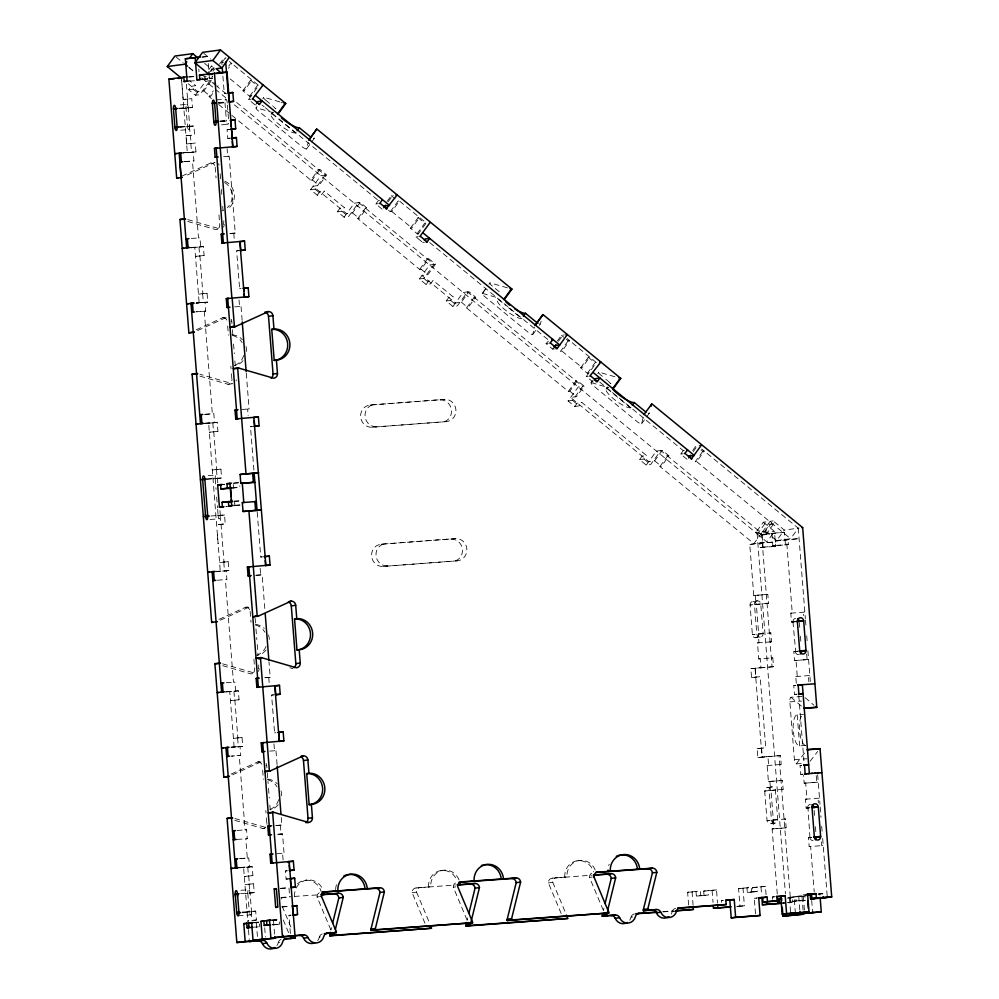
<?xml version="1.0" encoding="UTF-8"?>
<svg xmlns="http://www.w3.org/2000/svg" width="999" height="999" viewBox="0 0 999 999"><rect width="100%" height="100%" fill="white"/><g stroke="black" fill="none" stroke-linecap="round" stroke-linejoin="round"><path stroke-width="0.75" stroke-dasharray="5 3.75" d="M330.969 929.994L331.531 927.709M467.17 920.204L467.732 917.919M603.384 910.414L603.945 908.128M273.551 112.8L256.281 107.792A4.458 1.049 36 0 0 258.167 110.739L301.71 146.466A4.458 1.049 36 0 0 306.531 149.013L308.179 142.607M311.626 142.008L314.173 138.511L315.072 135.015M485.864 288.686L482.467 293.356A4.458 1.049 36 0 0 484.353 296.303L527.897 332.03A4.458 1.049 36 0 0 532.717 334.59L534.665 327.01M539.398 325.387L540.509 323.501M540.659 322.914L541.108 321.166M592.994 380.307L591.296 382.642A4.458 1.049 36 0 0 593.181 385.589L636.725 421.316A4.458 1.049 36 0 0 641.545 423.876L643.344 416.883M646.64 416.87L649.188 413.361L650.087 409.865M216.034 85.577L210.027 80.644L199.85 94.668L195.442 95.255L188.736 89.76L191.284 86.251L195.692 85.664L189.56 80.632M188.736 89.76L193.144 89.161L195.692 85.664M208.816 69.593L211.351 66.096L215.272 65.572M201.761 77.797L204.133 79.745L206.681 76.236M210.065 71.566L211.763 69.231L214.698 68.831L211.351 66.096M211.026 71.404L214.423 66.733M195.442 95.255L205.619 81.244L211.501 80.457L215.971 84.116M204.133 79.745L207.068 79.346L209.615 75.849M212.999 71.166L214.698 68.831M219.505 64.086L223.751 58.254L226.049 57.942M221.99 64.635L221.84 62.712L223.526 60.377M223.951 59.803L225.225 58.054M212.675 76.486L210.989 78.821L207.642 76.074M188.224 83.741L197.989 91.746L203.871 90.959L211.501 80.457M228.759 66.084L230.457 63.749L231.918 63.549L228.534 68.219M211.488 98.626L209.091 96.653L213.336 90.822M209.091 96.653L210.564 96.466L213.961 91.783M242.919 90.747L250.549 80.245L252.023 80.045L244.38 90.547L242.919 90.747L249.613 96.241L251.086 96.054M249.613 96.241L257.255 85.739L259.827 85.39M254.82 104.708L248.539 99.55L258.729 85.539L229.408 61.488M255.394 104.833L256.343 104.907M256.069 107.867L257.018 106.556M262.749 98.676L263.711 97.365M295.954 132.305L295.479 132.967A15.597 3.684 36 0 1 278.609 124.038A15.597 3.684 36 0 1 272.028 113.724L272.989 112.412M275.612 108.804L273.339 106.406M306.531 149.013L310.776 143.182M231.843 115.322L310.851 180.132L318.481 169.63L319.955 169.43L326.661 174.925L319.018 185.439L313.137 186.226L346.641 213.711L352.522 212.924L360.164 202.41L366.858 207.917L359.215 218.419L357.754 218.619L419.68 269.418L421.141 269.231L428.783 258.716L435.489 264.211L427.847 274.725L421.965 275.512L455.469 302.997L461.351 302.21L468.981 291.696L475.686 297.19L468.044 307.704L466.583 307.904L568.331 391.383L569.805 391.183L577.434 380.681L584.14 386.176L576.498 396.678L570.629 397.465L648.788 461.6L654.67 460.814L662.312 450.312L669.005 455.806L661.375 466.308L659.902 466.508L753.895 543.631L761.538 533.116L660.839 450.499L650.661 464.51L646.253 465.109L639.547 459.615L642.095 456.106L646.503 455.519L581.73 402.372L577.322 402.972L574.775 406.468L568.081 400.974L578.259 386.963L584.14 386.176M310.851 180.132L312.325 179.945L319.955 169.43M568.081 400.974L572.489 400.387L582.667 386.376L467.52 291.895L457.33 305.906L452.922 306.493L446.228 300.999L450.636 300.412L453.184 296.903L433.079 280.419L430.532 283.916L426.123 284.515L419.418 279.008L423.826 278.421L434.016 264.41L358.691 202.61L348.501 216.621L344.093 217.208L337.4 211.713L341.808 211.126L344.355 207.617L324.25 191.134L321.703 194.63L317.295 195.23L310.589 189.723L320.779 175.712L326.661 174.925M310.589 189.723L315.01 189.136L325.187 175.125L235.889 101.861M317.295 195.23L319.842 191.721L324.25 191.134M337.4 211.713L339.947 208.217L344.355 207.617M344.093 217.208L354.283 203.197L360.164 202.41M357.754 218.619L365.384 208.104L366.858 207.917M382.13 209.153L375.849 203.996L378.396 200.499L379.495 200.349M387.013 201.511L391.258 195.679L393.281 195.404M388.274 201.611L392.732 195.479M390.322 211.688L397.964 201.174L399.425 200.974L391.795 211.488L390.322 211.688L388.087 209.852M410.427 228.172L418.057 217.67L419.53 217.47L411.888 227.984L410.427 228.172L417.12 233.679L418.593 233.479M417.12 233.679L424.762 223.164L427.06 222.852M420.654 240.759L416.046 236.975L426.236 222.964L396.915 198.913M419.68 269.418L427.31 258.916L428.783 258.716M419.418 279.008L429.607 264.997L435.489 264.211M426.123 284.515L428.671 281.006L433.079 280.419M446.228 300.999L448.763 297.502L453.184 296.903M452.922 306.493L463.111 292.482L468.981 291.696M466.583 307.904L474.213 297.39L475.686 297.19M482.255 293.444L486.076 288.187M488.936 284.24L489.897 282.929M521.903 318.206L521.665 318.531A15.597 3.684 36 0 1 504.795 309.603A15.597 3.684 36 0 1 498.214 299.3L498.938 298.314M532.717 334.59L536.113 329.92M554.408 348.913L552.747 349.138L546.053 343.644L549.425 340.022M557.217 341.159L561.463 335.314L564.31 334.94M552.747 349.138L553.384 348.264M558.478 341.258L562.937 335.127M568.169 340.821L560.526 351.323L562 351.124L569.642 340.622L568.169 340.821L564.822 338.074M580.631 367.819L588.274 357.305L589.735 357.105L582.105 367.62L580.631 367.819L587.325 373.314L588.798 373.114M568.331 391.383L575.973 380.869L577.434 380.681M587.325 373.314L594.967 362.799L596.99 362.537M593.231 382.08L586.251 376.623L596.44 362.612L567.12 338.561M591.083 382.729L592.032 381.418M597.764 373.526L598.726 372.215M574.775 406.468L579.183 405.881L581.73 402.372M630.968 407.167L630.494 407.817A15.597 3.684 36 0 1 613.623 398.888A15.597 3.684 36 0 1 607.042 388.586L608.004 387.262M610.626 383.653L608.354 381.268M641.545 423.876L645.791 418.032M639.547 459.615L643.955 459.016L646.503 455.519M646.253 465.109L656.43 451.098L662.312 450.312M659.902 466.508L667.544 456.006L669.005 455.806M686.975 459.253L680.694 454.108L683.241 450.599L684.34 450.449M692.719 450.462L696.116 445.779L700.524 445.192M693.119 451.723L697.577 445.591M702.809 451.286L695.167 461.788L696.64 461.6L704.283 451.086L702.809 451.286L698.338 447.614M763.336 522.215L774.5 531.381L766.857 541.895L755.694 532.729L763.336 522.215L766.27 521.828L769.617 524.575L773.538 524.05L770.192 521.303L762.562 531.818L765.908 534.565L773.538 524.05M755.694 532.729L758.641 532.342L766.27 521.828M758.641 532.342L761.987 535.089L769.617 524.575M762.562 531.818L765.496 531.418L773.126 520.904L784.302 530.069L799.075 528.071M765.496 531.418L776.66 540.584L784.302 530.069M776.66 540.584L790.634 538.711L798.276 528.209L701.773 449.026M271.066 114.286L272.69 112.075M606.081 389.135L607.704 386.925M801.985 696.465L790.983 697.252A4.458 1.486 85.9 0 0 789.859 701.885L794.405 759.64A4.458 1.486 85.9 0 0 796.228 763.885L805.706 751.56M810.164 761.226L817.619 751.535M181.968 176.061L210.639 162.999L215.047 162.4L184.34 176.411M196.191 329.807L222.814 317.67L227.223 317.083L196.503 331.081M218.981 619.38L245.604 607.242L250.012 606.655L219.293 620.654M231.156 774.063L257.779 761.925L262.188 761.325L231.468 775.336M305.819 880.244L306.805 880.094M442.02 870.454L443.019 870.291M578.234 860.651L579.233 860.501M792.881 621.89L792.969 621.878A3.347 3.147 82.4 0 1 795.566 618.356M809.852 837.549L809.939 837.537A3.347 3.147 82.4 0 0 813.061 840.646M202.21 57.243L207.717 56.506L207.942 59.316M221.84 62.712L223.489 62.487M188.936 77.21L194.905 76.411M206.331 76.249L203.721 76.598L207.068 79.346M202.41 79.458L212.238 78.571M218.207 85.951L216.733 86.151L226.311 94.006M222.889 76.136L224.251 93.394L225.899 93.169M181.581 79.533L183.154 99.513L191.758 98.614L192.457 107.505L183.853 108.391L186.051 108.104M183.154 99.513L191.758 98.614M248.539 99.55L251.024 99.226M185.315 126.91L187.512 126.611L186.039 107.904A3.347 1.111 85.9 0 1 186.875 104.42L177.447 105.095M179.645 127.173L193.906 126.011L194.605 134.902L186.001 135.789L186.651 143.931L195.255 143.044L195.954 151.935L183.154 153.122M229.895 138.287L227.797 138.436L227.11 129.67L229.857 129.308M186.001 135.789L194.605 134.902M186.651 143.931L195.255 143.044M227.797 138.436L229.72 138.174M184.59 161.676L193.931 160.914L193.232 152.035L187.35 152.822L181.593 79.758M235.252 233.104L228.172 233.616L235.252 233.104L229.196 156.206L227.722 156.393L227.11 148.626M223.589 224.375L223.851 220.692M375.849 203.996L378.321 203.671M187.662 221.441L215.884 229.633L219.743 229.121M205.744 311.126L196.316 311.8L205.744 311.126L205.045 302.235L199.163 303.022L194.793 247.49L200.674 246.703L199.975 237.824L198.514 238.024L192.457 161.114M190.609 247.789L203.396 246.603L204.096 255.482L195.492 256.381L204.096 255.482M236.651 250.874L238.574 250.612L236.651 250.874L239.623 288.636L240.921 288.536M416.046 236.975L418.256 236.688M422.752 242.482L424.4 242.257M207.068 293.244L198.464 294.143L207.068 293.244L207.767 302.135L196.029 303.246M239.623 288.636L240.996 288.449M242.12 320.392L241.021 306.406L239.548 306.606L239.023 299.937M230.931 321.328L231.768 321.216L231.955 323.626M199.837 376.111L228.059 384.303A4.458 4.208 82.4 0 0 231.905 379.57L232.18 379.533M228.059 384.303L232.467 383.716L199.912 374.263M546.053 343.644L548.251 343.344M204.483 414.435L213.823 413.673L214.523 422.552L208.641 423.339L220.292 571.428L226.174 570.641L226.873 579.52L225.399 579.72L233.466 682.267L234.94 682.067L235.639 690.958L229.758 691.745L234.128 747.277L240.01 746.49L240.709 755.369L231.381 756.131L240.709 755.369M246.278 373.214L249.088 408.953L247.615 409.153L248.139 415.809M204.445 423.638L217.245 422.452L217.944 431.331L209.34 432.23L217.944 431.331M370.254 405.02L444.555 399.4A11.139 10.502 82.4 0 1 455.906 409.752A11.139 10.502 82.4 0 1 446.303 421.615L372.003 427.235A11.139 10.502 82.4 0 1 360.639 416.883A11.139 10.502 82.4 0 1 370.254 405.02L444.555 399.4M586.251 376.623L588.186 376.361M253.908 470.154L250.487 426.723L252.135 426.498M372.003 427.235L446.303 421.615M220.916 469.093L212.312 469.992L220.916 469.093L221.616 477.984L213.012 478.871L215.21 478.583A3.347 1.111 85.9 0 1 216.059 475.099L206.618 475.774M231.968 488.211L239.91 487.25L239.81 485.851M233.803 501.486L241.009 501.123M234.765 505.894L234.765 503.646M210.052 519.468L219.493 518.781A3.347 1.111 85.9 0 1 218.132 515.596L215.921 515.896L224.525 514.997L225.225 523.888L216.621 524.775L225.225 523.888M680.694 454.108L683.179 453.771M228.197 561.65L219.593 562.537L228.197 561.65L228.896 570.529L216.096 571.728M257.218 512.237L260.739 557.03L262.113 556.855M381.206 544.218L455.507 538.598A11.139 10.502 82.4 0 1 466.858 548.951A11.139 10.502 82.4 0 1 457.255 560.814L382.954 566.433A11.139 10.502 82.4 0 1 371.603 556.081A11.139 10.502 82.4 0 1 381.206 544.218L455.507 538.598M255.956 575.337L262.138 574.8L264.947 610.539M382.954 566.433L457.255 560.814M770.192 521.303L773.126 520.904M234.415 104.858L757.092 533.678L774.5 531.381M760.127 547.514L772.702 546.615L772.352 542.17L759.777 543.081L760.127 547.514L763.061 547.127L762.075 534.54L771.865 533.229L784.44 532.317L785.439 544.905L772.851 545.816L771.865 533.229M761.987 535.089L765.908 534.565M762.075 534.54L784.44 532.317M768.518 603.296L750.062 604.982A3.347 3.147 82.4 0 1 752.946 601.423L757.354 600.836A3.347 3.147 82.4 0 1 760.751 603.945L763.086 633.553A3.347 3.147 82.4 0 1 760.202 637.112L755.793 637.712A3.347 3.147 82.4 0 1 752.384 634.602L750.062 604.982L768.518 603.296L767.819 594.405L753.77 595.516L749.75 544.418L766.857 541.895M775.449 540.983L799.063 538.598L775.449 540.983L775.798 545.417L772.851 545.816M245.604 607.242A4.458 4.208 82.4 0 1 250.15 611.388L250.974 611.276M772.352 542.17L749.75 544.418M772.702 546.615L775.636 546.216L774.65 533.628M785.439 544.905L788.373 544.517L788.024 540.072M753.77 595.516L767.819 594.405M258.554 668.618L258.816 664.934M222.627 665.684L250.849 673.875L254.708 673.363M289.822 667.744L292.27 668.343M270.205 677.347L263.137 677.859L270.205 677.347L268.993 661.813M795.429 621.79L791.495 622.077L790.796 613.186L792.269 612.999L786.488 539.497M225.574 692.045L238.361 690.846L239.061 699.737L230.457 700.624L239.061 699.737M791.495 622.077L795.454 621.54M271.603 695.117L273.539 694.867L271.603 695.117L274.575 732.879L275.886 732.791M770.079 641.995L771.54 641.795L770.841 632.916L752.384 634.602L763.086 633.553M769.38 633.104L770.841 632.916M779.732 764.635L781.193 764.435L780.494 755.544L757.841 757.542L757.142 748.651L765.746 747.764L760.152 676.685L751.56 677.572L750.861 668.693L773.501 666.695L772.801 657.817L758.753 658.915L757.492 642.894L758.965 642.694L758.266 633.816M794.53 660.576L808.578 659.477L794.53 660.576L793.83 651.685L798.051 651.123M796.028 651.398L796.765 651.298M797.14 651.248L797.876 651.148M758.753 658.915L760.227 658.716L760.926 667.607L755.044 668.393L762.037 757.242L767.919 756.455L768.618 765.334L767.145 765.534L768.406 781.555L782.454 780.456L783.154 789.335L781.693 789.535M771.34 658.004L772.801 657.817M750.861 668.693L773.501 666.695M242.033 737.499L233.429 738.386L242.033 737.499L242.732 746.378L230.981 747.502M274.575 732.879L275.961 732.704M751.56 677.572L760.152 676.685M796.315 683.254L795.791 676.598L797.264 676.398L796.003 660.376M277.073 764.61L275.974 750.649L274.513 750.848L273.901 743.081M796.827 694.305L794.467 694.467L793.768 685.589L795.416 685.364M794.467 694.467L796.665 694.168M265.896 765.584L266.733 765.471L266.92 767.881M757.142 748.651L765.746 747.764M757.841 757.542L780.494 755.544M266.883 824.212A4.458 4.208 82.4 0 0 266.858 823.813L267.145 823.775M239.448 858.678L247.315 858.116L245.791 838.86L247.265 838.673L246.566 829.782L245.092 829.982L239.236 755.569M275.649 825.599L281.83 825.062L281.231 817.319M234.802 820.366L263.024 828.558L266.046 828.159M282.53 833.953L276.248 834.402L282.53 833.953L284.053 853.196L282.58 853.396L283.154 860.614M802.859 774.287L800.761 774.437L800.062 765.546L801.71 765.321M800.761 774.437L802.959 774.138M768.406 781.555L782.454 780.456M767.582 787.474L771.99 786.875A3.347 3.147 82.4 0 1 775.399 789.984L777.734 819.605A3.347 3.147 82.4 0 1 774.849 823.164L770.441 823.75A3.347 3.147 82.4 0 1 767.032 820.641L764.697 791.021A3.347 3.147 82.4 0 1 767.582 787.474A3.347 3.147 82.4 0 1 770.991 790.571L773.326 820.191A3.347 3.147 82.4 0 1 770.441 823.75M804.183 783.216L818.231 782.117L804.183 783.216L803.571 775.436M247.315 858.116L248.776 857.916L249.475 866.807L243.606 867.594L247.902 922.202M783.154 789.335L764.697 791.021L775.399 789.984M239.41 867.894L252.198 866.695L252.897 875.586L244.305 876.473L252.897 875.586M809.29 807.891L806.143 808.116L805.444 799.225L806.917 799.038L805.656 783.016M288.449 878.945L286.089 879.12L285.452 870.966L287.1 870.753M806.143 808.116L809.265 807.704M808.341 807.816L809.078 807.716M253.546 883.728L244.942 884.627L253.546 883.728L254.245 892.619L245.604 893.506L247.802 893.218A3.347 1.099 85.9 0 1 248.689 889.734L239.248 890.409M286.089 879.12L288.574 878.783M777.259 894.055L772.14 828.933L786.188 827.834L785.489 818.955L767.032 820.641L777.734 819.605M784.015 819.143L785.489 818.955M772.14 828.933L786.188 827.834M280.881 897.601L291.009 896.677M330.794 929.707L317.083 896.99L319.568 896.665M424.95 923.238L412.15 892.706A4.458 4.208 82.4 0 1 415.996 887.961L455.494 884.977M415.996 887.961L430.781 886.762A15.597 14.71 82.4 0 1 442.107 870.479A15.597 14.71 82.4 0 1 459.153 880.219M249.263 911.725L247.053 912.025L255.694 911.125L256.393 920.017L253.921 920.341M821.44 841.82L821.752 845.716L823.226 845.516L809.165 846.615L808.466 837.736L811.6 837.312M412.15 892.706L416.558 892.107A4.458 4.208 82.4 0 1 420.404 887.374M467.008 919.917L453.296 887.199L455.781 886.862M561.151 913.448L548.364 882.904A4.458 4.208 82.4 0 1 552.197 878.171L591.708 875.186M552.197 878.171L566.982 876.96A15.597 14.71 82.4 0 1 578.321 860.676A15.597 14.71 82.4 0 1 595.367 870.416M290.372 933.541L288.948 915.396L290.871 915.134M809.165 846.615L810.639 846.415L814.222 891.932M548.364 882.904L552.772 882.317A4.458 4.208 82.4 0 1 556.618 877.572M603.221 910.126L589.51 877.409L591.982 877.072M254.782 922.864L258.566 922.452M271.928 920.566L276.436 920.067L276.785 924.5L272.078 924.849M272.065 920.216L279.683 919.629M259.765 926.785L259.428 924.025M276.785 924.5L279.483 924.15L279.133 919.704M276.91 945.541A8.916 8.404 82.4 0 0 278.271 942.544L279.645 942.357M317.645 940.571A8.916 8.404 82.4 0 0 319.418 937.037L320.804 936.85M688.623 905.032L687.624 892.257L700.424 891.058L700.774 895.504L696.365 896.091L696.016 891.657L700.424 891.058M696.365 896.091L704.045 895.541L703.696 891.096L716.495 889.909L717.494 902.684M703.696 891.096L716.495 889.909M736.663 906.605L739.984 906.355L738.586 888.586L751.373 887.399L751.723 891.845L747.314 892.432L746.965 887.986L751.373 887.399M747.314 892.432L752.971 892.02L752.622 887.587L765.409 886.388L766.096 894.992M752.622 887.587L765.409 886.388M704.045 895.541L708.453 894.954L708.104 890.509M752.971 892.02L757.379 891.433L757.03 886.987M721.44 900.686L723.089 900.461L721.44 900.686L721.615 902.896M755.506 913.873L754.282 898.313L756.767 897.989M772.564 899.237L772.389 897.015L774.325 896.752M629.67 920.166A8.916 8.404 82.4 0 0 631.031 917.169L633.241 916.882M671.178 914.097A8.916 8.404 82.4 0 0 672.177 911.662L674.387 911.375M804.407 910.077L803.208 894.804L805.406 894.505M790.559 911.775L789.422 897.339L804.944 896.041L805.294 900.486L792.719 901.385L792.369 896.94M792.719 901.385L796.116 900.936L795.766 896.49L805.781 895.591M787.761 898.089L794.143 897.489L795.279 911.925M789.422 897.339L804.944 896.041M818.293 894.155L822.801 893.655L822.926 895.316M739.984 906.355L744.392 905.768L742.994 887.999M787.599 902.659L790.671 902.434L779.033 755.744M788.099 902.784L792.045 902.259L791.695 897.814M792.969 621.878L795.666 651.448M809.939 837.537L807.979 807.866M238.087 915.808L250.662 914.909M202.223 56.906L207.717 56.506M188.536 76.773L194.83 76.324M202.21 79.283L212.425 78.546M189.473 80.994L195.18 80.757M224.251 93.394L226.086 93.257M216.383 99.888L225.824 99.213A3.347 1.111 85.9 0 1 227.185 102.398L227.285 103.571M218.506 102.597L227.16 101.985M218.656 102.735L227.048 102.123M218.544 103.022L227.185 102.398M218.694 103.147L224.987 102.697A3.347 1.111 85.9 0 1 225.824 99.213M178.809 108.279L188.249 107.605L189.698 126.111A3.347 1.111 85.9 0 1 188.861 129.595L179.42 130.27M178.821 108.479L192.457 107.505M219.967 121.116L228.609 120.492M220.117 121.241L228.509 120.642M219.992 121.528L228.646 120.904M220.155 121.653L226.436 121.204A3.347 1.111 85.9 0 0 227.36 124.188A3.347 1.111 85.9 0 0 228.509 123.302M179.483 126.848L189.698 126.111M179.633 126.973L193.906 126.011M221.516 124.838L227.809 124.388M227.11 129.67L229.733 129.483M183.791 152.71L193.232 152.035M183.366 152.835L195.954 151.935M223.689 156.593L229.196 156.206M184.49 161.601L193.931 160.914M191.333 238.449L199.975 237.824M190.821 247.502L203.396 246.603M190.871 247.777L191.658 247.715M196.403 302.859L205.045 302.235M196.241 302.959L207.767 302.135M234.728 306.855L241.021 306.406M242.008 409.465L249.088 408.953M205.17 414.298L213.823 413.673M205.082 423.239L214.523 422.552M204.658 423.351L217.245 422.452M250.487 426.723L252.322 426.585M206.93 479.033L221.616 477.984M206.83 479.183L215.21 478.583L216.059 489.373M233.853 483.029L238.574 482.692M233.279 483.254L238.773 482.854M223.764 484.328L224.55 484.278M223.177 484.552L224.75 484.44M232.055 487.812L239.91 487.25M233.891 501.086L240.959 500.574M234.815 505.294L241.109 504.845M235.027 505.469L241.308 505.019M226.298 506.493L227.085 506.431M225.712 506.718L227.285 506.605M210.901 515.984L224.525 514.997M260.739 557.03L262.312 556.918M215.946 571.378L228.896 570.529M255.844 575.262L262.138 574.8M217.432 580.207L226.873 579.52M775.798 545.417L788.373 544.517M763.061 547.127L775.636 546.216M790.796 613.186L804.844 612.087L803.383 612.287L803.646 615.621M757.492 642.894L771.54 641.795M226.298 682.692L234.94 682.067M225.786 691.758L238.361 690.846M793.83 651.685L797.764 651.41M795.791 676.598L809.839 675.486L808.366 675.686L808.853 681.793M793.768 685.589L795.866 685.439M789.859 701.885L801.66 701.048M231.356 747.115L240.01 746.49M231.206 747.215L242.732 746.378M269.693 751.111L275.974 750.649M805.931 745.416L799.65 745.866A15.597 5.182 85.9 0 1 793.281 731.006A15.597 5.182 85.9 0 1 797.202 714.76L803.483 714.31M794.405 759.64L806.98 758.74M767.145 765.534L781.193 764.435M796.228 763.885L801.722 763.498M800.062 765.546L801.635 765.434M276.336 825.461L281.83 825.062M237.125 830.469L246.566 829.782M237.05 839.41L247.265 838.673M805.444 799.225L819.492 798.126L818.019 798.326L818.368 802.771M276.973 853.708L284.053 853.196M240.135 858.541L248.776 857.916M240.047 867.482L249.475 866.807M239.623 867.607L252.198 866.695M285.452 870.966L287.287 870.841M808.466 837.736L811.613 837.512M280.594 888.311L288.948 887.711L289.685 896.965M280.494 888.448L288.886 887.849M240.609 893.593L254.245 892.619M294.405 896.428L319.28 894.779M281.356 897.639L289.997 897.015M282.055 906.817L289.011 906.318M281.955 906.967L289.298 906.43M242.07 912.099L255.694 911.125M242.12 912.649L251.548 911.975L250.05 892.919A3.347 1.099 85.9 0 0 248.689 889.734M242.27 912.774L249.35 912.274A2.485 0.824 85.9 0 0 249.575 913.573L250.25 914.772A4.083 1.361 85.9 0 0 251.049 914.672L251.523 913.311A2.485 0.824 85.9 0 0 251.548 911.975M288.948 915.396L291.046 915.246M252.21 920.316L256.393 920.017M271.853 920.042L279.72 919.48M272.515 920.341L276.436 920.067M254.782 922.377L258.716 922.089M254.982 922.539L258.129 922.314M254.583 922.701L258.516 922.414M687.624 892.257L696.016 891.657M738.586 888.586L746.965 887.986M272.415 924.649L279.483 924.15M253.359 927.247L260.052 926.647M700.774 895.504L708.453 894.954M751.723 891.845L757.379 891.433M754.282 898.313L756.905 898.126M772.389 897.015L774.487 896.865M803.208 894.804L805.294 894.654M818.081 893.993L822.801 893.655M795.766 896.49L805.206 895.803M787.849 897.939L794.143 897.489M796.116 900.936L805.556 900.249M784.178 902.821L782.604 902.934L784.64 902.884M788.111 902.534L792.045 902.259M662.899 911.625L673.076 910.901M737.761 906.243L744.392 905.768M663.011 911.9L674.325 911.088M783.191 903.258L784.677 903.146M279.87 101.898L263.923 97.278A4.458 1.049 36 0 0 265.509 99.975M281.194 102.285L282.517 102.672M507.38 287.849L490.109 282.854A4.458 1.049 36 0 0 491.983 285.801L501.411 293.531M482.467 293.356L498.414 297.977M614.885 376.748L598.938 372.14A4.458 1.049 36 0 0 600.811 375.075L604.582 378.171M591.296 382.642L608.566 387.649M187.737 219.58L220.292 229.046M222.702 663.836L255.257 673.289M234.865 818.518L265.259 827.334M250.549 80.245L257.255 85.739M391.258 195.679L397.964 201.174M418.057 217.67L424.762 223.164M561.463 335.314L563.698 337.15M588.274 357.305L594.967 362.799M265.796 100.225L272.702 105.894M605.844 379.208L606.468 379.72M607.092 380.232L607.729 380.744M203.759 53.322L210.889 59.166M230.195 78.909L244.38 90.547M262.088 105.082L264.248 106.843M265.322 107.73L378.396 200.499M391.795 211.488L411.888 227.984M429.695 242.582L507.867 306.718M510.064 308.516L548.601 340.135M562 351.124L582.105 367.62M599.737 382.093L611.4 391.658M612.462 392.532L683.241 450.599M696.64 461.6L790.634 538.711M272.028 113.724L295.479 132.967M498.214 299.3L505.544 305.307M508.479 307.717L521.665 318.531M607.042 388.586L630.494 407.817M204.645 63.387L211.763 69.231M421.079 241.109L421.915 241.795M188.699 67.083L194.63 71.953M176.099 57.018L183.179 62.825M189.086 67.67L194.992 72.515M202.085 78.334L212.824 87.15M215.222 89.111L227.21 98.951M203.871 90.959L210.564 96.466M312.325 179.945L319.018 185.439M352.522 212.924L359.215 218.419M421.141 269.231L427.847 274.725M461.351 302.21L468.044 307.704M569.805 391.183L576.498 396.678M654.67 460.814L661.375 466.308M218.669 104.508L230.644 114.336M193.144 89.161L199.85 94.668M315.01 189.136L321.703 194.63M341.808 211.126L348.501 216.621M423.826 278.421L430.532 283.916M450.636 300.412L457.33 305.906M572.489 400.387L579.183 405.881M643.955 459.016L650.661 464.51M805.157 697.714L813.973 705.232M790.983 697.252L801.385 706.131M552.772 882.317L565.559 912.861M416.558 892.107L429.358 922.651M282.18 906.268L292.232 930.269M283.254 919.942L288.736 933.041M798.251 528.171L805.356 618.581M805.481 620.042L805.931 625.898M806.717 635.776L807.18 641.708M807.891 650.749L810.314 681.455M817.657 774.787L819.979 804.307M820.191 807.017L821.003 817.382M821.702 826.26L822.177 832.279M822.664 838.486L827.197 895.978M806.668 654.12L807.105 659.677M816.233 775.649L816.757 782.304M799.375 622.901L799.724 627.347M800.424 636.238L801.011 643.643M814.135 810.426L814.722 817.831M815.421 826.722L815.996 834.128M819.867 894.043L819.954 895.154M798.775 695.654L803.908 760.801M797.202 714.76L799.65 745.866M811.7 900.461L812.487 910.464M802.01 896.428L803.071 910.039M798.713 896.091L799.849 910.539M761.5 533.091L772.04 666.895M757.092 533.678L785.439 893.868M755.232 595.317L755.931 604.195M769.879 781.355L770.579 790.234M772.914 819.854L773.613 828.745M755.269 668.106L755.968 676.985M761.563 748.064L762.262 756.955M761.001 886.975L761.688 895.591M712.087 890.496L713.024 902.434M692.032 891.67L693.106 905.269M227.397 105.07L228.559 119.768M224.987 102.697L226.436 121.204M233.778 233.304L234.303 239.96M260.14 568.344L260.664 574.999M268.743 677.547L269.268 684.215M280.369 825.261L281.069 834.153M220.155 173.764L220.629 179.783M221.391 189.41L221.865 195.417M222.715 206.244L223.002 209.865M232.43 329.645L233.092 338.062M233.566 344.081L234.315 353.708M234.89 360.926L235.177 364.535M255.12 618.019L255.594 624.025M255.969 628.846L256.83 639.672M257.205 644.48L257.967 654.108M267.295 772.689L268.144 783.516M268.531 788.336L269.28 797.951M269.855 805.182L270.13 808.79M212.225 76.049L212.3 76.886M208.279 63.524L208.828 70.529M209.266 76.136L209.49 78.946M215.185 167.133L216.034 177.959M218.943 214.897L219.73 224.887A4.458 4.208 82.4 0 1 215.884 229.633M227.685 325.974L228.409 335.14M230.856 366.233L231.044 368.731M231.443 373.738L231.905 379.57M250.15 611.388L250.999 622.215M253.908 659.14L254.695 669.143A4.458 4.208 82.4 0 1 250.849 673.875M262.65 770.229L263.361 779.395M265.809 810.489L266.009 812.986M266.408 817.981L266.858 823.813M273.501 920.454L274.7 935.726M233.267 484.49L233.541 488.099M234.59 501.423L234.753 503.371M198.801 69.043L199.026 71.841M264.698 927.809L265.422 936.975M256.356 922.751L257.555 938.024M190.409 135.202L191.059 143.344M199.912 255.794L202.872 293.556M204.283 311.326L212.35 413.873M213.749 431.643L216.721 469.393M217.782 482.917L217.42 478.284A3.347 1.111 85.9 0 0 216.059 475.099M219.967 510.676L220.329 515.309A3.347 1.111 85.9 0 1 219.493 518.781M221.029 524.188L224.001 561.95M234.865 700.037L237.837 737.799M248.714 875.886L249.35 884.028M187.35 99.213L188.049 108.092M189.498 126.611L190.197 135.489M190.846 143.631L191.546 152.522M198.988 247.19L199.688 256.081M202.66 293.843L203.359 302.722M212.837 423.039L213.536 431.93M216.508 469.692L217.208 478.571M220.117 515.596L220.816 524.475M223.788 562.237L224.488 571.128M233.953 691.445L234.653 700.324M237.625 738.086L238.324 746.977M247.789 867.294L248.489 876.173M249.138 884.315L249.837 893.206M251.286 911.712L251.985 920.603M216.671 497.09L217.52 507.892M217.645 509.428L218.132 515.596M247.802 893.218L249.35 912.274M248.514 929.969L249.226 939.048M790.209 897.801L790.571 902.447M186.413 84.278L187.562 98.926M217.382 534.403L218.107 543.656M649.188 413.361A4.458 1.049 36 0 1 648.139 413.149M610.451 383.429A15.597 3.684 36 0 1 610.864 383.329M540.359 324.076A4.458 1.049 36 0 1 539.585 323.963M314.173 138.511A4.458 1.049 36 0 1 313.399 138.386M275.437 108.566A15.597 3.684 36 0 1 275.849 108.466M210.639 162.999A4.458 4.208 82.4 0 1 214.76 165.522M218.431 163.811A4.458 4.208 82.4 0 1 219.168 164.935M224.138 224.3A4.458 4.208 82.4 0 1 223.414 227.16M222.814 317.67A4.458 4.208 82.4 0 1 227.31 321.416M231.131 319.218A4.458 4.208 82.4 0 1 231.768 321.216M236.301 379.782A4.458 4.208 82.4 0 1 236.001 381.044M259.103 668.543A4.458 4.208 82.4 0 1 258.379 671.415M257.779 761.925A4.458 4.208 82.4 0 1 262.275 765.659M266.096 763.461A4.458 4.208 82.4 0 1 266.733 765.471M265.884 827.047A4.458 4.208 82.4 0 1 263.024 828.558M278.271 942.544A4.458 4.208 82.4 0 1 281.069 939.472M281.069 899.038A4.458 4.208 82.4 0 1 284.191 897.164M428.571 887.05A15.597 14.71 82.4 0 1 439.897 870.766A15.597 14.71 82.4 0 1 456.955 880.506M564.785 877.259A15.597 14.71 82.4 0 1 576.635 860.863A15.597 14.71 82.4 0 1 593.518 871.79M631.031 917.169A4.458 4.208 82.4 0 1 634.452 913.96M440.134 400A11.139 10.502 82.4 0 1 451.498 410.352A11.139 10.502 82.4 0 1 441.883 422.202M376.411 426.648A11.139 10.502 82.4 0 1 365.047 416.296A11.139 10.502 82.4 0 1 374.662 404.433M451.098 539.198A11.139 10.502 82.4 0 1 462.45 549.55A11.139 10.502 82.4 0 1 452.847 561.401M387.362 565.846A11.139 10.502 82.4 0 1 376.011 555.494A11.139 10.502 82.4 0 1 385.614 543.631M774.849 823.164A3.347 3.147 82.4 0 1 771.44 820.054L769.105 790.434A3.347 3.147 82.4 0 1 771.99 786.875M752.946 601.423A3.347 3.147 82.4 0 1 756.343 604.532L758.678 634.153A3.347 3.147 82.4 0 1 755.793 637.712M760.202 637.112A3.347 3.147 82.4 0 1 756.792 634.015L754.47 604.395A3.347 3.147 82.4 0 1 757.354 600.836M232.492 335.452A15.597 14.71 82.4 0 1 242.108 342.607M243.719 355.432A15.597 14.71 82.4 0 1 234.84 365.347M231.93 334.815A15.597 14.71 82.4 0 1 242.457 339.772M246.041 346.528A15.597 14.71 82.4 0 1 246.278 353.658M243.069 360.639A15.597 14.71 82.4 0 1 234.365 365.784M297.502 883.765A15.597 14.71 82.4 0 1 321.091 891.383M294.568 896.553A15.597 14.71 82.4 0 1 305.894 880.269A15.597 14.71 82.4 0 1 322.939 890.009M267.457 779.695A15.597 14.71 82.4 0 1 277.06 786.862M278.684 799.675A15.597 14.71 82.4 0 1 269.805 809.602M267.72 779.108A15.597 14.71 82.4 0 1 277.297 783.89M281.006 790.783A15.597 14.71 82.4 0 1 281.306 797.552M278.209 804.67A15.597 14.71 82.4 0 1 270.142 809.877M255.469 625.062A15.597 14.71 82.4 0 1 264.91 632.217M266.034 646.428A15.597 14.71 82.4 0 1 256.805 655.207M255.544 624.425A15.597 14.71 82.4 0 1 264.335 628.408M268.506 635.014A15.597 14.71 82.4 0 1 269.33 639.485M266.034 649.999A15.597 14.71 82.4 0 1 256.918 655.394M224.538 182.455A15.597 14.71 82.4 0 1 227.397 207.667M223.838 210.152A15.597 14.71 82.4 0 1 221.84 210.964M224.775 181.194A15.597 14.71 82.4 0 1 234.34 194.655A15.597 14.71 82.4 0 1 226.998 209.353M186.875 104.42A3.347 1.111 85.9 0 1 188.249 107.605M188.861 129.595A3.347 1.111 85.9 0 1 187.5 126.411M672.177 911.662A4.458 4.208 82.4 0 1 675.599 908.453M589.51 877.409A4.458 4.208 82.4 0 1 592.981 872.701M453.296 887.199A4.458 4.208 82.4 0 1 457.142 882.454M317.083 896.99A4.458 4.208 82.4 0 1 319.792 892.507M319.418 937.037A4.458 4.208 82.4 0 1 322.215 933.965M292.37 668.331A4.458 4.208 82.4 0 1 291.995 668.381M807.617 807.916A3.347 3.147 82.4 0 1 810.489 804.357M799.275 654.507A3.347 3.147 82.4 0 1 795.304 651.498M608.716 865.658A15.597 14.71 82.4 0 1 609.215 864.197M335.664 889.647A15.597 14.71 82.4 0 1 337.437 882.367M805.469 745.404A15.597 5.182 85.9 0 1 799.575 730.556A15.597 5.182 85.9 0 1 803.034 714.435M248.626 920.791L247.802 920.903L248.589 920.841"/><path stroke-width="1.5" d="M430.082 927.159L431.181 927.01A4.471 4.208 82.4 0 1 431.456 928.271L329.77 935.851A4.458 4.196 82.4 0 1 329.845 934.577L330.407 932.292M332.655 923.138L338.836 897.976A4.458 4.208 82.4 0 0 334.29 893.83L321.715 894.742A15.597 14.71 82.4 0 0 321.591 893.606M335.377 929.407L343.244 897.389A4.458 4.208 82.4 0 0 338.698 893.243L320.829 894.667M460.551 882.204L511.65 878.533A4.458 4.208 82.4 0 1 516.196 882.679L507.205 919.28A4.458 4.208 82.4 0 0 507.13 920.554L511.538 919.967A4.458 4.208 82.4 0 1 511.613 918.68L520.604 882.08A4.458 4.208 82.4 0 0 516.058 877.946L461.55 881.867A4.458 4.208 82.4 0 0 457.704 886.613L472.327 921.503A4.471 4.208 82.4 0 1 472.602 922.764L370.916 930.356A4.458 4.208 82.4 0 1 370.991 929.07L379.982 892.469A4.458 4.208 82.4 0 0 375.437 888.323L322.065 892.169M370.916 930.356L375.324 929.757A4.458 4.208 82.4 0 1 375.399 928.483L384.39 891.882A4.458 4.208 82.4 0 0 379.845 887.736L322.302 892.07M566.483 915.034L567.395 917.219A4.471 4.208 82.4 0 1 567.669 918.481L465.971 926.061A4.458 4.196 82.4 0 1 466.046 924.774L466.608 922.489M468.868 913.348L475.049 888.186A4.458 4.208 82.4 0 0 470.504 884.04L457.929 884.939L460.127 884.652A15.597 14.71 82.4 0 0 460.002 883.516M471.016 921.902L479.458 887.587A4.458 4.208 82.4 0 0 474.912 883.453L457.043 884.877M605.069 903.546L611.263 878.383A4.458 4.208 82.4 0 0 606.718 874.25L594.143 875.149L596.341 874.849M606.668 914.397L602.26 914.984A4.458 4.196 82.4 0 0 602.185 916.27L606.593 915.683A4.458 4.196 82.4 0 1 606.668 914.397L607.23 912.112M607.792 909.827L615.671 877.796A4.458 4.208 82.4 0 0 611.126 873.65L593.256 875.074M734.228 899.487L729.819 900.074L731.218 917.844L735.626 917.257L734.228 899.487L725.848 900.087L726.198 904.532L680.307 907.829A4.458 4.208 82.4 0 0 676.585 911.076A8.916 8.404 82.4 0 1 660.776 912.212A4.458 4.208 82.4 0 0 656.593 909.54L643.331 910.763A4.458 4.208 82.4 0 1 643.406 909.477L652.409 872.876A4.458 4.208 82.4 0 0 647.864 868.743L596.753 872.414M643.331 910.763L647.739 910.176A4.458 4.208 82.4 0 1 647.814 908.89L656.818 872.289A4.458 4.208 82.4 0 0 652.272 868.156L595.829 872.327M308.778 140.272L316.558 129.183L316.258 130.345M542.445 315.921L542.744 314.76L535.114 325.262M650.973 406.368L651.573 404.033M181.456 78.184L167.283 66.558L174.912 56.044L192.782 53.659L197.527 57.555M167.283 66.558L185.14 64.161L186.838 61.826M192.782 53.659L189.385 58.329L195.567 57.992M209.178 74.538L194.942 62.85L202.572 52.348L220.467 49.95L285.739 103.496L278.097 114.011A4.458 1.049 36 0 1 277.547 113.948L285.177 103.434A4.458 1.049 36 0 0 285.739 103.496M194.942 62.85L212.837 60.464L220.467 49.95M221.703 73.339L216.109 68.756L221.99 67.969L229.083 57.542M252.397 99.038L263.137 84.952L262.3 85.065M256.518 103.297L257.792 101.548L262.2 100.961L259.103 104.533M297.153 130.669L299.3 127.71L309.353 135.951A4.458 1.049 36 0 0 311.426 137.425M309.203 139.523L316.845 129.008L511.925 289.073L504.295 299.575A4.458 1.049 36 0 1 503.733 299.513L511.363 289.011A4.458 1.049 36 0 0 511.925 289.073M379.707 203.484L382.255 199.975M383.816 207.742L385.726 205.12M386.126 209.016L397.14 194.892L396.041 195.042M419.905 236.463L430.094 222.452M424.338 240.284L425.299 238.973L429.707 238.386L427.16 241.883L426.049 242.033M523.339 316.233L525.486 313.286L535.539 321.528A4.458 1.049 36 0 0 537.974 323.214M535.389 325.087L543.031 314.585L620.754 378.359L613.111 388.861A4.458 1.049 36 0 1 612.562 388.798L620.192 378.296A4.458 1.049 36 0 0 620.754 378.359M549.912 343.119L553.009 339.548L551.91 339.697M554.02 347.39L555.931 344.755M556.056 348.688L557.155 348.551L567.345 334.528L565.971 334.715M589.835 376.136L600.849 362.013L600.024 362.125M594.38 380.144L595.504 378.621L599.912 378.022L597.365 381.531L595.978 381.718M632.404 405.194L634.315 402.56L644.367 410.814A4.458 1.049 36 0 0 646.066 412.05M643.943 414.548L651.86 403.871L802.659 527.584L816.807 707.404L804.22 708.316A4.458 1.486 85.9 0 1 803.795 708.179L816.37 707.28A4.458 1.486 85.9 0 0 816.807 707.404M684.552 453.583L687.649 450.012L686.825 450.124M688.673 457.854L690.584 455.219M691.258 459.09L701.435 445.067M273.963 329.046L271.753 329.345L274.201 360.439L276.411 360.139A15.597 14.71 82.4 0 0 289.86 343.544A15.597 14.71 82.4 0 0 273.963 329.046L272.914 315.721A4.458 4.208 82.4 0 0 268.369 311.576L235.614 326.511A4.471 4.208 82.4 0 1 234.428 326.785L230.02 327.372A4.471 4.208 82.4 0 0 231.206 327.11L233.242 326.173M256.044 615.746L253.996 616.683A4.471 4.208 82.4 0 1 252.809 616.945L258.404 616.083L291.159 601.148A4.458 4.208 82.4 0 1 295.704 605.294L296.753 618.618A15.597 14.71 82.4 0 1 312.65 633.116A15.597 14.71 82.4 0 1 299.2 649.712L296.99 650.012L294.543 618.905L296.753 618.618M270.567 770.766L266.159 771.353A4.471 4.208 82.4 0 1 264.985 771.628L269.393 771.041A4.471 4.208 82.4 0 0 270.567 770.766L303.334 755.831A4.458 4.208 82.4 0 1 307.879 759.964L308.928 773.288A15.597 14.71 82.4 0 1 324.825 787.786A15.597 14.71 82.4 0 1 311.376 804.395L309.166 804.682L306.718 773.588L308.928 773.288M186.963 76.886L183.816 77.11L184.166 81.556L187.113 81.156L185.339 58.729L200.649 57.018M225.699 62.2L228.109 92.87M181.269 152.984L179.171 153.134L181.106 177.61A4.471 4.208 82.4 0 0 182.293 177.347L176.698 178.209L168.893 79.108L183.816 77.11M195.142 57.418L196.903 79.845L199.85 79.458L199.5 75.012L227.035 72.103L232.904 146.728L232.168 146.828M182.305 78.097L178.334 78.434M216.558 73.514L227.035 72.103M228.184 93.107L232.854 92.495L233.554 101.386L229.146 101.973M214.573 102.885L216.059 121.816A3.347 1.111 85.9 0 1 215.222 125.287A3.347 1.111 85.9 0 1 213.861 122.103L212.375 103.184L216.146 102.772M175.674 108.716L173.476 109.003L176.723 108.641M174.937 127.522L177.135 127.223L175.662 108.516A3.347 1.111 85.9 0 0 174.301 105.332A3.347 1.111 85.9 0 0 173.464 108.804L174.937 127.522L177.285 127.348M230.27 120.267L235.015 119.892L235.714 128.784L231.256 128.821M235.015 119.892L230.607 120.479L231.081 126.598M230.969 129.158L235.714 128.784M231.381 137.949L236.401 137.537L237.1 146.428L232.692 147.015L232.255 141.458M231.206 138.187L236.401 137.537M216.196 148.189L223.364 242.894L224.413 242.819M217.295 148.039L214.448 148.414L215.147 157.305L218.182 156.993M182.218 152.822L174.763 153.721L176.336 153.609M214.448 148.414L237.1 146.428M189.673 247.502L186.626 247.814L179.87 162.025L182.917 161.713M215.147 157.305L216.621 157.105M179.945 219.443L184.353 218.856A4.458 4.196 82.4 0 1 185.564 218.956L181.156 219.543A4.458 4.196 82.4 0 0 179.945 219.443L188.873 332.879L193.282 332.292A4.458 4.208 82.4 0 0 194.455 332.018L190.047 332.605A4.458 4.208 82.4 0 1 188.873 332.879M383.616 206.194L389.498 205.407L255.494 95.454M224.251 242.919L221.903 243.094L221.204 234.203L224.238 233.891M221.903 243.094L244.543 241.096L245.242 249.987L243.319 250.237M239.81 241.471L244.355 296.978M240.135 241.683L244.543 241.096M240.222 250.399L245.242 249.987M240.309 250.612L242.22 250.387M243.194 288.162L248.214 287.737L248.913 296.628L244.505 297.215L244.243 293.881M243.281 288.374L248.214 287.737M194.043 303.034L186.588 303.933L188.162 303.821M230.007 307.192L226.973 307.505L226.273 298.626L248.913 296.628M190.634 303.384L193.094 303.184M228.559 298.314L226.273 298.626M231.868 297.877L214.448 73.014M194.743 311.913L191.696 312.225L193.269 312.113M226.973 307.505L228.434 307.305M266.159 311.875L268.369 311.576M264.723 312.188A4.458 4.208 82.4 0 1 268.506 316.308L272.914 315.721M231.206 327.11L235.614 326.511M192.108 374.126L196.516 373.539A4.458 4.208 82.4 0 1 197.74 373.638L193.331 374.225A4.458 4.208 82.4 0 0 192.108 374.126L211.663 622.452L217.258 621.59A4.471 4.208 82.4 0 1 216.071 621.865M238.886 368.132A4.458 4.208 82.4 0 0 237.675 368.032L233.267 368.619A4.458 4.208 82.4 0 1 234.478 368.718L238.886 368.132L273.614 378.209A4.458 4.208 82.4 0 0 277.46 373.464L276.411 360.139M271.091 378.171A4.458 4.208 82.4 0 0 273.052 374.063L277.46 373.464M553.833 345.829L559.702 345.042L423.002 232.892M202.809 414.46L199.763 414.772L201.336 414.66M238.249 418.668L235.739 418.943L235.04 410.052L236.513 409.852M197.627 424.138L196.054 424.25L203.509 423.351M235.739 418.943L258.391 416.945L259.091 425.836L257.155 426.086M253.833 417.295L265.846 565.334L265.11 565.434M254.258 417.495L258.391 416.945M254.345 426.211L259.091 425.836M254.158 426.461L256.331 426.198M200.424 479.782L206.406 479.07M240.11 474.475L258.566 472.777L240.11 474.475L240.809 483.354L243.956 483.129M221.004 507.055L219.43 507.167L217.682 484.952L222.19 484.44M220.617 484.565L220.966 488.998L227.335 488.149L226.985 483.703L231.493 483.204M240.809 483.354L254.857 482.255L245.529 483.017M219.43 507.167L222.365 506.768L222.015 502.335L232.317 501.198M246.953 511.213L243.019 511.488L242.32 502.609L243.793 502.41L242.27 483.154M228.384 501.473L228.734 505.919L233.242 505.419M203.346 516.795L207.755 516.208L204.832 479.183M243.019 511.488L261.476 509.802L260.015 510.002M250.1 510.976L259.278 510.089M688.473 456.293L694.355 455.507L593.206 372.527M264.323 556.555L269.343 556.143L270.042 565.034L265.634 565.621L265.235 560.626M264.148 556.793L269.343 556.143M250.449 575.736L248.089 575.911L247.39 567.02L270.042 565.034M248.089 575.911L251.136 575.599M801.822 527.697L802.659 527.584M289.235 601.41L291.159 601.148M288.324 601.935A4.458 4.208 82.4 0 1 291.296 605.881L295.704 605.294M214.897 663.698L219.318 663.111A4.458 4.196 82.4 0 1 220.529 663.199L216.121 663.798A4.458 4.196 82.4 0 0 214.897 663.698L223.826 777.135L228.234 776.535A4.471 4.208 82.4 0 0 229.42 776.273L225.012 776.86A4.471 4.208 82.4 0 1 223.826 777.135M299.2 649.712L300.249 663.036A4.458 4.208 82.4 0 1 296.403 667.782L261.676 657.704A4.458 4.208 82.4 0 0 260.464 657.604L256.056 658.191A4.458 4.208 82.4 0 1 257.267 658.291L259.44 658.915M257.267 658.291L261.676 657.704M293.881 667.744A4.458 4.208 82.4 0 0 295.841 663.636L300.249 663.036M259.216 687.175L256.855 687.337L256.156 678.458L259.203 678.146M256.855 687.337L279.508 685.351L280.207 694.23L275.799 694.817L275.237 687.599M274.762 685.726L279.32 741.233M275.1 685.938L279.508 685.351M796.827 621.366L803.671 620.841L805.993 650.449A3.347 3.147 82.4 0 1 803.121 654.008A3.347 3.147 82.4 0 1 799.712 650.911L797.377 621.291A3.347 3.147 82.4 0 1 800.261 617.732A3.347 3.147 82.4 0 1 803.671 620.841L799.262 621.428A3.347 3.147 82.4 0 0 797.614 618.743M275.187 694.642L280.207 694.23M799.163 650.973L805.993 650.449L801.585 651.048A3.347 3.147 82.4 0 1 800.386 653.933M278.159 732.404L283.179 731.992L283.878 740.883L279.47 741.47L279.208 738.136M278.246 732.617L283.179 731.992M229.008 747.277L221.553 748.176L223.127 748.064M264.972 751.448L261.925 751.76L261.226 742.869L283.878 740.883M229.708 756.168L226.661 756.468L228.234 756.355M261.925 751.76L263.399 751.56M797.627 685.064L814.585 683.84M797.589 685.326L802.372 684.69L809.365 773.538M301.124 756.118L303.334 755.831M798.326 693.955L803.071 693.581L801.41 693.793M300.886 756.767A4.458 4.208 82.4 0 1 303.471 760.551L307.879 759.964M798.663 694.168L800.586 693.905M227.073 818.368L231.481 817.781A4.458 4.196 82.4 0 1 232.705 817.881L228.296 818.468A4.458 4.196 82.4 0 0 227.073 818.368L236.85 942.544L262.675 940.409A4.458 4.208 82.4 0 1 266.87 943.081A8.916 8.404 82.4 0 0 282.68 941.945A4.458 4.208 82.4 0 1 286.401 938.698L295.242 938.061A4.458 4.208 82.4 0 0 294.967 936.812L294.143 936.925M273.851 812.374A4.458 4.208 82.4 0 0 272.627 812.274L268.219 812.861A4.458 4.208 82.4 0 1 269.443 812.961L273.851 812.374L308.579 822.464A4.458 4.208 82.4 0 0 312.425 817.719L311.376 804.395M305.682 822.627A4.458 4.208 82.4 0 0 308.017 818.306L312.425 817.719M270.055 834.939L268.481 835.052L267.782 826.173L271.616 825.798M306.918 822.689L308.579 822.464M268.481 835.052L271.528 834.739M803.646 765.072L808.666 764.66L803.733 765.284M804.62 773.913L821.578 772.689M804.582 774.175L805.319 774.088M807.891 773.738L808.628 773.638M821.39 772.714L821.153 772.689M237.774 858.715L234.728 859.028L237.088 858.853M273.214 862.911L270.704 863.186L270.005 854.307L271.466 854.108M238.474 867.594L231.019 868.493L232.592 868.381M270.704 863.186L293.356 861.2L294.056 870.079L289.922 870.629M288.062 861.65L289.161 861.5L294.98 935.539L270.891 937.986L269.493 920.216L271.066 920.104M287.899 861.862L293.356 861.2M289.31 870.454L294.056 870.079M811.463 807.404L818.306 806.88L820.641 836.488A3.347 3.147 82.4 0 1 817.756 840.047A3.347 3.147 82.4 0 1 814.347 836.95L812.025 807.329A3.347 3.147 82.4 0 1 814.897 803.77A3.347 3.147 82.4 0 1 818.306 806.88L813.898 807.467A3.347 3.147 82.4 0 0 811.962 804.632M289.947 878.596L294.693 878.221L295.392 887.112L291.533 887.624M294.693 878.221L290.284 878.82L290.984 887.699M235.439 896.353L235.264 894.117L237.475 893.818L238.973 912.874A2.485 0.824 85.9 0 1 238.948 914.222L238.474 915.571A4.083 1.361 85.9 0 1 237.675 915.683L237 914.485A2.485 0.824 85.9 0 1 236.763 913.173L235.264 894.117A3.347 1.099 85.9 0 1 236.101 890.633A3.347 1.099 85.9 0 1 237.462 893.818L237.65 896.066M274.213 888.91L276.411 888.611L277.872 907.117L275.662 907.417L274.213 888.91L275.262 888.835M335.714 891.046L337.912 890.758A15.597 14.71 82.4 0 1 351.373 874.15A15.597 14.71 82.4 0 1 367.27 888.648M321.715 894.742L323.913 894.442A15.597 14.71 82.4 0 0 323.788 893.306M334.29 893.83L338.698 893.243M375.437 888.323L379.845 887.736M320.941 896.478L321.491 896.403A4.458 4.208 82.4 0 1 325.337 891.657M338.836 897.976L343.244 897.389M379.982 892.469L384.39 891.882M459.065 882.192L461.55 881.867M238.923 912.337L236.726 912.624L239.972 912.262M471.928 881.255L474.125 880.956A15.597 14.71 82.4 0 1 487.587 864.36A15.597 14.71 82.4 0 1 503.484 878.845M292.058 905.993L296.853 905.618L297.552 914.51L293.144 915.096M296.853 905.618L292.445 906.205L293.007 913.423M813.798 837.025L820.641 836.488L816.233 837.087A3.347 3.147 82.4 0 1 815.271 839.759M470.504 884.04L474.912 883.453M511.65 878.533L516.058 877.946M475.049 888.186L479.458 887.587M516.196 882.679L520.604 882.08M292.807 914.884L297.552 914.51M606.718 874.25L611.126 873.65M647.864 868.743L652.272 868.156M236.85 942.544L245.18 941.42L243.781 923.65L248.289 923.151M246.716 923.263L247.065 927.709L249.051 927.434L248.701 923.001L253.209 922.489M251.636 922.601L253.034 940.371L262.325 939.135L260.926 921.365L265.434 920.853M263.861 920.966L264.211 925.411L266.908 925.049L266.558 920.603L269.493 920.216M593.369 876.885L593.918 876.81A4.458 4.208 82.4 0 1 597.764 872.065M611.263 878.383L615.671 877.796M652.409 872.876L656.818 872.289M270.891 937.986L303.833 934.902A4.458 4.208 82.4 0 1 308.017 937.574A8.916 8.404 82.4 0 0 323.826 936.438A4.458 4.208 82.4 0 1 327.547 933.191L336.388 932.567A4.458 4.208 82.4 0 0 336.114 931.305L321.491 896.403M257.692 939.684L257.754 940.521L249.425 941.632L249.325 940.334M253.034 940.371L274.9 938.223L274.775 936.562M290.572 936.125L303.833 934.902M335.289 931.418L336.114 931.305M286.401 938.698L284.203 938.998L295.242 938.061M326.173 933.378L327.547 933.191M324.25 933.703L336.388 932.567M258.266 940.996A4.458 4.208 82.4 0 1 262.462 943.68L266.87 943.081M299.425 935.489A4.458 4.208 82.4 0 1 303.609 938.173L308.017 937.574M329.845 934.577L334.253 933.978A4.458 4.196 82.4 0 0 334.178 935.264L329.77 935.851M370.991 929.07L375.399 928.483M466.046 924.774L470.454 924.187A4.458 4.196 82.4 0 0 470.379 925.474L465.971 926.061M507.205 919.28L511.613 918.68M607.991 911.787L608.541 911.712A4.471 4.208 82.4 0 1 608.816 912.974L507.13 920.554M643.406 909.477L647.814 908.89M602.185 916.27L615.434 915.047A4.458 4.208 82.4 0 1 619.63 917.719A8.916 8.404 82.4 0 0 635.439 916.582A4.458 4.208 82.4 0 1 639.16 913.336L656.118 912.124M637.237 913.598L635.851 913.785L657.367 912.299M637.787 913.523L639.16 913.336M677.821 908.166L680.307 907.829M758.141 897.801L767.082 897.127L767.432 901.573L763.024 902.159L762.674 897.714L767.082 897.127M776.248 896.503L785.189 895.828L786.588 913.598L782.18 914.185L780.781 896.415L785.189 895.828M611.026 915.633A4.458 4.208 82.4 0 1 615.222 918.306L619.63 917.719M652.172 910.126A4.458 4.208 82.4 0 1 656.368 912.811L660.776 912.212M675.761 911.188L676.585 911.076M677.559 908.303L726.198 904.532M675.449 911.001L693.431 909.44L693.231 906.942M806.78 894.317L815.996 893.606L816.345 898.051L811.937 898.638L811.588 894.192L815.996 893.606M777.634 898.7L777.996 903.358L779.47 903.158L779.12 898.713L781.568 898.388L781.742 900.611M807.367 896.053L807.279 894.942L811.787 894.442M713.286 905.768L713.486 908.266L731.143 906.73M763.024 902.159L777.147 900.873L776.797 896.428M761.812 897.252L762.399 904.744L781.93 903.071L779.47 903.158M810.226 894.555L810.576 899L814.734 898.438M810.576 899L827.06 897.564M820.054 748.651A4.458 1.486 85.9 0 0 819.642 748.888L807.067 749.799A4.458 1.486 85.9 0 1 807.467 749.55L820.054 748.651L831.717 896.94L811.937 898.638M758.691 897.726L760.089 915.496L731.218 917.844M782.18 914.185L809.015 911.987L807.617 894.217M782.791 913.935L782.966 916.158L803.408 914.197L803.271 912.537M799.912 911.363L800.112 913.86L821.265 911.812L820.129 897.377M782.966 916.158L803.408 914.197M800.112 913.86L821.265 911.812M185.339 58.729L188.486 58.504M199.5 75.012L204.208 74.675M207.355 74.45L212.1 74.388M168.893 79.108L174.4 78.709M199.85 79.458L201.423 79.346M196.903 79.845L200.05 79.62M184.166 81.556L188.686 81.044M228.659 92.807L232.854 92.495M229.358 101.686L233.554 101.386M212.375 103.184L215.522 102.959M216.184 103.184L214.61 103.297A3.347 1.111 85.9 0 0 213.249 100.112A3.347 1.111 85.9 0 0 212.4 103.596L213.973 103.484M173.464 108.804L177.235 108.404M217.607 121.279L213.823 121.691L215.921 121.541M216.059 121.816L217.632 121.703M213.861 122.103L216.221 121.94M178.696 126.91L177.123 127.023A3.347 1.111 85.9 0 1 176.286 130.507A3.347 1.111 85.9 0 1 174.912 127.323L178.184 127.148M179.87 162.025L181.443 161.913L180.644 152.934M221.204 234.203L223.551 234.041M188.973 238.611L185.926 238.923L187.4 238.724L188.099 247.615L182.218 248.401L183.791 248.289M191.308 303.596L193.669 303.421M235.04 410.052L238.074 409.74M202.56 423.501L200.462 423.651L190.996 303.334M207.68 516.221A3.347 1.036 85.7 0 1 206.918 519.692A3.347 1.036 85.7 0 1 205.619 516.495L202.635 479.483L205.432 479.283M226.985 483.703L230.132 483.479M217.682 484.952L221.603 484.665M227.335 488.149L231.268 487.862M220.966 488.998L231.194 488.261M222.015 502.335L225.162 502.097M226.736 501.985L232.23 501.598M242.32 502.609L256.368 501.498L254.907 501.698L255.607 510.589M228.734 505.919L231.88 505.694M222.365 506.768L223.938 506.655M221.79 506.993L223.351 506.88M209.328 516.096L205.544 516.508L205.369 514.185M249.912 566.745L248.863 566.82L258.329 687.137L259.378 687.062M247.39 567.02L248.963 566.908M215.16 571.428L212.125 571.74L221.591 692.057L224.638 691.745M209.291 572.215L207.717 572.327L213.586 571.54L214.285 580.431L212.824 580.631L215.859 580.319M797.002 621.678L799.362 621.515M256.156 678.458L258.516 678.284M223.938 682.866L220.891 683.179L222.365 682.979L223.064 691.857L217.183 692.644L218.756 692.532M801.585 651.048L804.108 650.861L799.337 651.298M797.964 685.277L799.013 685.202M800.049 685.127L802.147 684.977M799.637 685.252L801.997 685.077M261.226 742.869L263.748 742.594M228.059 747.439L225.961 747.589L235.427 867.906L237.525 867.756M811.725 773.376L812.499 773.313M814.859 773.151L815.646 773.089M818.006 772.926L818.793 772.864M804.957 774.138L806.006 774.063M267.782 826.173L270.142 825.998M235.564 830.581L232.517 830.881L233.991 830.693L234.69 839.572L233.217 839.772L236.263 839.46M812.437 807.667L814.784 807.492M270.005 854.307L273.039 853.995M816.233 837.087L820.004 836.812M813.973 837.337L816.333 837.162M817.906 837.05L819.48 836.937M291.159 887.412L295.392 887.112M235.264 894.117L239.048 893.705M275.662 907.417L276.711 907.342M238.973 912.874L240.547 912.761M236.763 913.173L239.123 913.011M266.558 920.603L270.492 920.329M260.926 921.365L264.073 921.128M248.701 923.001L252.635 922.714M243.781 923.65L246.928 923.426M266.908 925.049L270.055 924.824M264.211 925.411L270.504 924.962M247.065 927.709L252.572 927.309M725.624 900.374L729.819 900.074M759.003 897.976L762.674 897.714M776.585 896.715L780.781 896.415M806.867 894.542L811.588 894.192M807.279 894.942L810.426 894.717M779.12 898.713L781.48 898.551M375.324 929.757L472.602 922.764M511.538 919.967L608.816 912.974M647.739 910.176L656.593 909.54M767.432 901.573L777.147 900.873M816.345 898.051L831.717 896.94M262.325 939.135L274.9 938.223M245.18 941.42L257.754 940.521M253.833 941.046L262.675 940.409M334.178 935.264L431.456 928.271M470.379 925.474L567.669 918.481M606.593 915.683L615.434 915.047M676.473 910.651L693.431 909.44M713.486 908.266L730.044 907.08M762.399 904.744L781.705 903.358M735.626 917.257L760.089 915.496M786.588 913.598L809.015 911.987M283.853 103.059L285.177 103.434M510.039 288.624L511.363 289.011M618.868 377.909L620.192 378.296M212.837 60.464L221.99 67.969M252.947 98.963L259.653 104.458M380.257 203.409L386.95 208.903M420.454 236.388L427.16 241.883M550.461 343.044L557.155 348.551M590.659 376.036L597.365 381.531M685.102 453.509L691.808 459.016M185.14 64.161L187.512 66.109M815.571 706.593L816.37 707.28M593.918 876.81L608.541 911.712M823.039 896.702L823.151 898.089M798.176 684.989L798.875 693.88M804.47 764.959L805.169 773.838M812.562 911.288L812.686 912.961M807.716 900.499L808.328 908.278M808.591 911.612L808.678 912.711M804.532 911.737L804.607 912.574M795.454 914.147L795.541 915.259M790.621 912.611L790.821 915.109M782.267 907.279L782.704 912.824M772.677 900.623L772.739 901.46M766.62 901.66L766.807 904.157M717.632 904.345L717.894 907.679M688.96 909.19L689.023 910.027M268.506 316.308L273.052 374.063M291.296 605.881L295.841 663.636M303.471 760.551L308.017 818.306M228.446 93.094L229.096 101.423M231.993 138.124L232.08 139.236M240.272 243.356L240.834 250.574M243.806 288.336L244.031 291.109M254.245 420.866L254.683 426.423M264.935 556.73L265.022 557.842M278.771 732.579L279.033 735.913M288.948 861.787L289.036 862.899M289.211 865.122L289.648 870.666M242.245 321.94L246.154 371.665M254.121 472.877L257.105 510.889M265.197 613.648L268.868 660.264M277.198 766.158L280.981 814.21M252.685 473.563L253.384 482.455M283.341 935.414L283.479 937.074M234.428 326.785L232.143 297.839M237.675 368.032L245.991 473.688M248.901 510.701L257.218 616.358A4.471 4.208 82.4 0 0 258.404 616.083M260.464 657.604L269.393 771.041M272.627 812.274L282.405 936.438M237.213 418.743L227.735 298.426M262.7 742.669L272.165 862.986M208.941 71.928L209.153 74.738M230.482 486.825L231.244 496.54M231.456 499.325L231.681 502.097M229.92 483.316L231.668 505.531M265.547 938.635L265.622 939.472M248.202 926.085L248.414 928.67M192.47 303.147L193.169 312.025M201.236 414.573L201.935 423.464M227.435 747.389L228.134 756.28M236.201 858.828L236.9 867.706M231.518 129.083L232.205 137.837M222.29 68.469L222.59 72.303M299.3 127.71A15.597 3.684 36 0 1 281.393 117.907M525.486 313.286A15.597 3.684 36 0 1 514.585 308.691M509.69 305.207A15.597 3.684 36 0 1 505.594 301.673M634.315 402.56A15.597 3.684 36 0 1 612.637 389.135M177.884 177.934A4.471 4.208 82.4 0 1 176.698 178.209M202.56 479.495A3.347 1.186 86.1 0 1 203.471 475.999A3.347 1.186 86.1 0 1 204.907 479.183M212.837 622.177A4.471 4.208 82.4 0 1 211.663 622.452M275.012 947.477A8.916 8.404 82.4 0 1 262.462 943.68M290.609 937.549A4.458 4.208 82.4 0 1 290.834 938.66M563.199 918.593A4.471 4.208 82.4 0 1 563.261 919.068M627.222 922.489A8.916 8.404 82.4 0 1 615.222 918.306M668.918 916.607A8.916 8.404 82.4 0 1 656.368 912.811M639.697 869.055A15.597 14.71 82.4 0 0 623.788 854.557A15.597 14.71 82.4 0 0 610.339 871.165L608.141 871.465A15.597 14.71 82.4 0 1 608.091 870.054M604.233 912.611A4.471 4.208 82.4 0 1 604.407 913.561M468.069 922.564A4.471 4.208 82.4 0 1 468.194 923.351M331.905 932.591A4.458 4.208 82.4 0 1 331.98 933.153M315.022 942.669A8.916 8.404 82.4 0 1 303.609 938.173M616.271 856.33A15.597 14.71 82.4 0 1 637.487 869.355M481.381 865.546A15.597 14.71 82.4 0 1 501.273 879.145M343.856 875.923A15.597 14.71 82.4 0 1 365.072 888.935M306.718 773.588A15.597 14.71 82.4 0 1 322.615 788.086A15.597 14.71 82.4 0 1 309.166 804.682M294.543 618.905A15.597 14.71 82.4 0 1 310.452 633.403A15.597 14.71 82.4 0 1 296.99 650.012M271.753 329.345A15.597 14.71 82.4 0 1 287.662 343.831A15.597 14.71 82.4 0 1 274.201 360.439"/></g></svg>
